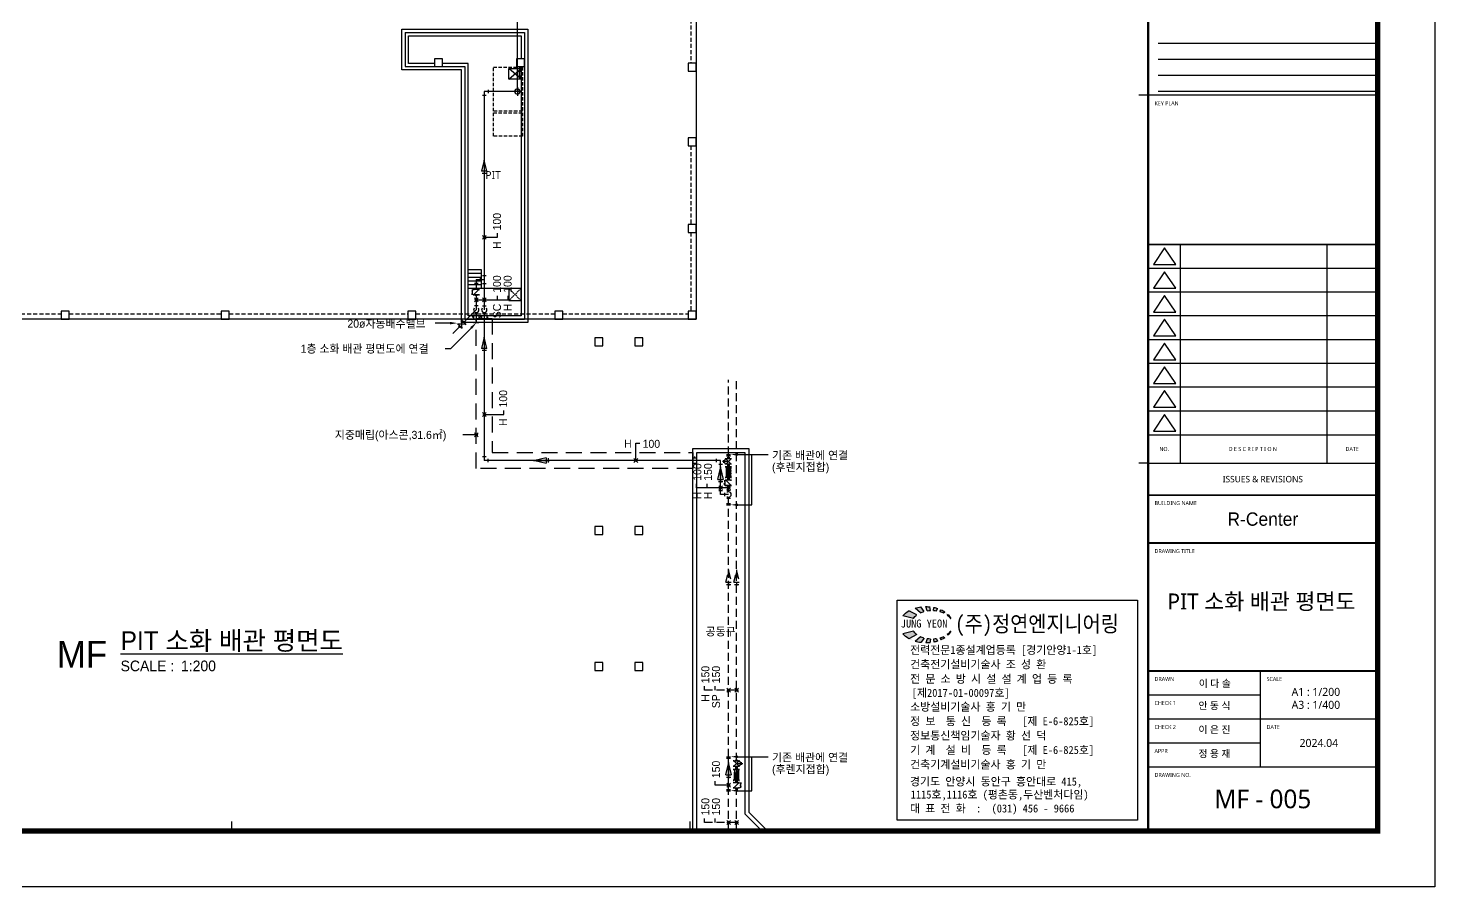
# Model space of a CAD drawing. Header units: millimetres. Extents: x 0 to 168200, y 0 to 118800.
# Drawn here: x 62718 to 168200, y 0 to 64443 of the extents above; entities that cross this region are included whole.
import ezdxf
from ezdxf.enums import TextEntityAlignment as Align
from ezdxf.lldxf.tags import DXFTag

# ---------------------------------------------------------------- set-up
doc = ezdxf.new("R2010")
doc.units = ezdxf.units.MM
doc.header["$LTSCALE"] = 200
for name, pattern in [('CENTER', [50.8, 31.75, -6.35, 6.35, -6.35]), ('CONTINOUS', [0]), ('DASHED', [0.75, 0.5, -0.25]), ('HID', [2.3, 1.5, -0.8]), ('hid-oc', [0.75, 0.5, -0.25]), ('HIDDEN', [0.375, 0.25, -0.125])]:
    doc.linetypes.add(name, pattern=pattern)
doc.layers.get('DEFPOINTS').update_dxf_attribs({"color": 137})
for name, color, linetype in [('A3', 3, 'Continuous'), ('AX', 2, 'Continuous'), ('BACK', 8, 'Continuous'), ('PIPE', 3, 'Continuous'), ('R', 1, 'Continuous'), ('sp', 11, 'Continuous'), ('SYM', 6, 'Continuous'), ('TEXT', 2, 'Continuous'), ('XR-SHEET$0$TITLE', 7, 'Continuous'), ('XR-SHEET$1$SHT', 5, 'Continuous'), ('XR-SHEET$1$TEXT', 3, 'Continuous'), ('XR-SHEET-SHT', 5, 'Continuous'), ('XR-SHEET-TEXT', 3, 'Continuous'), ('기존배관', 5, 'CONTINOUS')]:
    doc.layers.add(name, color=color, linetype=linetype)
doc.layers.add('XR-SHEET-TEMP', color=171, linetype='Continuous', plot=False)
doc.styles.add('ghs', font='')
doc.styles.add('XR-SHEET$0$굴림체(옥산)', font='')
doc.styles.add('돋움', font='')
doc.styles.add('돋움체', font='')
doc.styles.add('맑은고딕', font='')
doc.styles.add('맑은고딕1', font='')
doc.styles.add('맑은고딕B', font='')
doc.styles.add('스타일1', font='')
doc.styles.get('ghs').set_extended_font_data('Dotum')
doc.styles.get('XR-SHEET$0$굴림체(옥산)').set_extended_font_data('Malgun Gothic')
doc.styles.get('돋움').set_extended_font_data('Dotum')
doc.styles.get('돋움체').set_extended_font_data('DotumChe')
doc.styles.get('맑은고딕').set_extended_font_data('Malgun Gothic')
doc.styles.get('맑은고딕1').set_extended_font_data('Malgun Gothic')
doc.styles.get('맑은고딕B').set_extended_font_data('Malgun Gothic', bold=True)
doc.styles.get('스타일1').set_extended_font_data('Malgun Gothic')
tags = doc.linetypes.add('DH-HID2', pattern=[1.2, 0.8, -0.4]).pattern_tags.tags
tags[6:7] = [DXFTag(74, 4), DXFTag(75, 0), DXFTag(340, '0'), DXFTag(46, 1.0), DXFTag(50, 0.0), DXFTag(44, 0.0), DXFTag(45, 0.0)]
tags[4:5] = [DXFTag(74, 4), DXFTag(75, 0), DXFTag(340, '0'), DXFTag(46, 1.0), DXFTag(50, 0.0), DXFTag(44, 0.0), DXFTag(45, 0.0)]

# ---------------------------------------------------------------- blocks, each defined once
blk = doc.blocks.new('XR-SHEET$0$TITLE')
at = {"layer": 'XR-SHEET$0$TITLE', "style": 'XR-SHEET$0$굴림체(옥산)'}
for tag, height, p in [('동명칭', 6, (776.77, -457.26)), ('SCALE-A1', 3, (797.5, -522)), ('SCALE-A3', 3, (797.5, -527)), ('DATA', 3, (797.5, -540))]:
    blk.add_attdef(tag, text='', height=height, dxfattribs=at).set_placement(p, align=Align.MIDDLE)
for tag, height, p in [('TITLE1', 6, (776.5, -479.4)), ('TITLE4', 6, (776.5, -484.39)), ('TITLE2', 6, (776.5, -489)), ('TITLE5', 6, (776.5, -493.99)), ('TITLE3', 6, (776.5, -498.7)), ('NAME-1', 3, (760.16, -517.5)), ('NAME-2', 3, (760.16, -526.5)), ('A0.00', 7, (776.5, -561))]:
    blk.add_attdef(tag, text='', height=height, dxfattribs=at).set_placement(p, align=Align.MIDDLE_CENTER)
blk = doc.blocks.new('XR-SHEET$0$XREF-Form$0$xr-form$0$TITLE')
at = {"layer": 'XR-SHEET-TEXT', "color": 4, "style": '맑은고딕B'}
for tag, height, p in [('TITLE1', 6, (776, 116.69)), ('TITLE4', 6, (776, 111.7)), ('TITLE2', 6, (776, 107.09)), ('TITLE5', 6, (776, 102.09)), ('TITLE3', 6, (776, 97.38)), ('A0.00', 7, (775.56, 32.33))]:
    blk.add_attdef(tag, text='', height=height, dxfattribs=at).set_placement(p, align=Align.MIDDLE_CENTER)
at = {"layer": 'XR-SHEET-TEXT', "color": 3, "style": '맑은고딕1'}
for tag, p in [('NAME-1', (752.37, 76.33)), ('NAME-2', (752.37, 67.33)), ('NAME-3', (752.37, 58.33)), ('NAME-4', (752.37, 49.33))]:
    blk.add_attdef(tag, text='', height=2.7, dxfattribs=at).set_placement(p, align=Align.MIDDLE_LEFT)
for tag, p in [('SCALE-A1', (796.39, 73.17)), ('SCALE-A3', (796.39, 68.31)), ('DATE', (797.36, 53.01))]:
    blk.add_attdef(tag, text='', height=3, dxfattribs=at).set_placement(p, align=Align.MIDDLE)
blk = doc.blocks.new('XR-SHEET')
at = {"layer": 'DEFPOINTS', "linetype": 'Continuous', "ltscale": 2}
for points in [[(737.28, 316.56), (819.5, 316.56)], [(737.28, 316.56), (819.5, 316.56)], [(737.28, 310.56), (819.5, 310.56)], [(737.28, 310.56), (819.5, 310.56)], [(737.28, 304.56), (819.5, 304.56)], [(737.28, 304.56), (819.5, 304.56)], [(737.28, 298.56), (819.5, 298.56)], [(737.28, 298.56), (819.5, 298.56)]]:
    blk.add_lwpolyline(points, dxfattribs=at)
at = {"layer": 'XR-SHEET-SHT', "color": 5}
for p, q in [((819.5, 297), (733.5, 297)), ((819.5, 240.99), (733.5, 240.99)), ((745.5, 240.99), (745.5, 159)), ((800.5, 240.99), (800.5, 159)), ((819.5, 232.06), (733.5, 232.06)), ((819.5, 223.14), (733.5, 223.14)), ((819.5, 214.22), (733.5, 214.22)), ((819.5, 205.29), (733.5, 205.29)), ((819.5, 196.37), (733.5, 196.37)), ((819.5, 187.45), (733.5, 187.45)), ((819.5, 178.52), (733.5, 178.52)), ((733.5, 169.6), (819.5, 169.6)), ((733.5, 159), (819.5, 159)), ((733.5, 129), (819.5, 129)), ((775.5, 81), (775.5, 45)), ((733.5, 72), (775.5, 72)), ((733.5, 63), (819.5, 63)), ((733.5, 54), (775.5, 54)), ((733.5, 45), (819.5, 45))]:
    blk.add_line(p, q, dxfattribs=at)
blk.add_lwpolyline([(0, 594), (841, 594), (841, 0), (0, 0)], close=True, dxfattribs=at)
at = {"layer": 'XR-SHEET-SHT', "color": 5, "const_width": 2}
blk.add_lwpolyline([(46.5, 573), (819.5, 573), (819.5, 21), (46.5, 21)], close=True, dxfattribs=at)
at = {"layer": 'XR-SHEET-SHT', "color": 5}
for points, const_width in [([(733.5, 573), (733.5, 21)], 0.8), ([(733.5, 240.99), (819.5, 240.99)], 0.568), ([(733.5, 147), (819.5, 147)], 0.568), ([(733.5, 129), (819.5, 129)], 0.8), ([(733.5, 129), (819.5, 129)], 0.7), ([(733.5, 81), (819.5, 81)], 0.8)]:
    blk.add_lwpolyline(points, dxfattribs=dict(at, const_width=const_width))
at = {"layer": 'XR-SHEET-SHT', "color": 5, "flags": 128}
for points in [[(739.68, 239.75), (735.48, 233.5), (743.88, 233.5)], [(739.68, 230.82), (735.48, 224.58), (743.88, 224.58)], [(739.68, 221.9), (735.48, 215.65), (743.88, 215.65)], [(739.68, 212.98), (735.48, 206.73), (743.88, 206.73)], [(739.68, 204.05), (735.48, 197.81), (743.88, 197.81)], [(739.68, 195.13), (735.48, 188.88), (743.88, 188.88)], [(739.68, 186.21), (735.48, 179.96), (743.88, 179.96)], [(739.68, 177.28), (735.48, 171.04), (743.88, 171.04)]]:
    blk.add_lwpolyline(points, close=True, dxfattribs=at)
at = {"layer": 'XR-SHEET-TEMP'}
for p, q in [((733.5, 297), (730, 297)), ((733.5, 159), (730, 159)), ((390, 21), (390, 24.5)), ((561.75, 21), (561.75, 24.5))]:
    blk.add_line(p, q, dxfattribs=at)
at = {"layer": 'XR-SHEET-TEXT', "color": 3}
ref = blk.add_blockref('XR-SHEET$0$XREF-Form$0$xr-form$0$TITLE', (0, -1.49), dxfattribs=at)
ref.add_attrib('NAME-2', '안 동 식', dxfattribs={"color": 3, "height": 2.7, "style": '맑은고딕'}).set_placement((752.37, 65.85), align=Align.BOTTOM_LEFT)
ref.add_attrib('NAME-3', '이 은 진', dxfattribs={"color": 3, "height": 2.7, "style": '맑은고딕'}).set_placement((752.37, 56.85), align=Align.BOTTOM_LEFT)
ref.add_attrib('NAME-4', '정 용 재', dxfattribs={"color": 3, "height": 2.7, "style": '맑은고딕'}).set_placement((752.37, 47.85), align=Align.BOTTOM_LEFT)
ref.add_attrib('DATE', '2024.04', dxfattribs={"color": 3, "height": 3, "style": '맑은고딕'}).set_placement((797.5, 54), align=Align.MIDDLE)
at = {"layer": 'XR-SHEET-SHT', "color": 7, "style": '맑은고딕1'}
for s, p in [('KEY PLAN', (735.9, 294)), ('BUILDING NAME', (735.9, 144)), ('DRAWING TITLE', (735.9, 126)), ('DRAWN', (735.9, 78)), ('SCALE', (777.9, 78)), ('CHECK 1', (735.9, 69)), ('CHECK 2', (735.9, 60)), ('DATE', (777.9, 60)), ('APPR', (735.9, 51)), ('DRAWING NO.', (735.9, 42))]:
    blk.add_text(s, height=1.5, dxfattribs=at).set_placement(p, align=Align.MIDDLE_LEFT)
for s, height, p in [('NO.', 1.5, (739.5, 164.3)), ('D E S C R I P T I O N ', 1.5, (773, 164.3)), ('DATE', 1.5, (810, 164.3)), ('ISSUES & REVISIONS', 2.4, (776.5, 153))]:
    blk.add_text(s, height=height, dxfattribs=at).set_placement(p, align=Align.MIDDLE_CENTER)
blk = doc.blocks.new('f-004')
at = {"layer": 'PIPE', "color": 1, "linetype": 'CENTER'}
for p, q in [((-1.61, 0), (1.61, 0)), ((0, 1.61), (0, -1.61))]:
    blk.add_line(p, q, dxfattribs=at)
at = {"layer": 'PIPE', "color": 2}
blk.add_circle((0, 0), 1, dxfattribs=at)
blk = doc.blocks.new('a-003')
at = {"layer": 'AX', "color": 1}
for p, q in [((-1.3, -0.5), (-1.3, 0.5)), ((-1, 1.39), (-0.23, 1.71)), ((1, 1.39), (-1, 1.39)), ((-0.23, 1.71), (-0.23, 1.25)), ((0.49, 1.73), (0.49, 1.25)), ((1, 1.6), (0.49, 1.6)), ((1.3, -0.5), (1.3, 0.5))]:
    blk.add_line(p, q, dxfattribs=at)
at = {"layer": 'AX'}
for p, q in [((-1.24, 1), (-0.76, 1)), ((-1, -1), (-1, 1)), ((1, 1), (-1, -1)), ((0.76, 1), (1.24, 1)), ((1, -1), (1, 1)), ((-1.24, -1), (-0.76, -1)), ((0.76, -1), (1.24, -1))]:
    blk.add_line(p, q, dxfattribs=at)
blk = doc.blocks.new('e-008')
at = {"layer": 'AX', "color": 1}
for p, q in [((-1.3, -0.5), (-1.3, 0.5)), ((-1, 1), (0, 1.8)), ((-0.5, 1.8), (0.5, 1.8)), ((0, 0), (0, 2.3)), ((0, 1.8), (1, 1)), ((1.3, -0.5), (1.3, 0.5))]:
    blk.add_line(p, q, dxfattribs=at)
at = {"layer": 'AX'}
for p, q in [((-1.24, 1), (-0.76, 1)), ((-1, -1), (-1, 1)), ((-1, 1), (1, -1)), ((1, 1), (-1, -1)), ((0.76, 1), (1.24, 1)), ((1, -1), (1, 1)), ((-1.24, -1), (-0.76, -1)), ((0.76, -1), (1.24, -1))]:
    blk.add_line(p, q, dxfattribs=at)
blk = doc.blocks.new('a-010')
at = {"layer": 'AX'}
h = blk.add_hatch(dxfattribs=at)
h.set_pattern_fill('ANSI37', color=1, scale=2, style=0)
h.set_pattern_definition([(45, (-395.13214, -480.33972), (-0.1767767, 0.1767767), []), (135, (-395.13214, -480.33972), (-0.1767767, -0.1767767), [])])
h.paths.add_polyline_path([(-1.8, 0), (-1.8, 0.75), (-5.8, 0.75), (-5.8, 0)])
h.paths.add_polyline_path([(-5.8, 0), (-5.8, -0.75), (-1.8, -0.75), (-1.8, 0)])
at = {"layer": 'AX', "color": 1}
for p, q in [((-6.1, -0.5), (-6.1, 0.5)), ((-1.5, -0.5), (-1.5, 0.5)), ((-5.8, -0.75), (-1.8, -0.75))]:
    blk.add_line(p, q, dxfattribs=at)
at = {"layer": 'AX'}
for p, q in [((-6.04, 1), (-5.56, 1)), ((-5.8, -1), (-5.8, 1)), ((-5.8, 0.75), (-1.8, 0.75)), ((-2.04, 1), (-1.56, 1)), ((-1.8, -1), (-1.8, 1)), ((-6.04, -1), (-5.56, -1)), ((-5.8, -0.75), (-1.8, -0.75)), ((-2.04, -1), (-1.56, -1))]:
    blk.add_line(p, q, dxfattribs=at)
at = {"layer": 'AX', "color": 1, "linetype": 'CENTER'}
blk.add_line((-6.1, 0), (-1.5, 0), dxfattribs=at)
at = {"layer": 'AX', "color": 1}
for points in [[(-1.8, 0.75, 0.112776), (-2.8, 0.75, 0.112776), (-3.8, 0.75, 0.112776), (-4.8, 0.75, 0.112776), (-5.8, 0.75)], [(-1.8, -0.75, -0.112776), (-2.8, -0.75, -0.112776), (-3.8, -0.75, -0.112776), (-4.8, -0.75, -0.112776), (-5.8, -0.75)]]:
    blk.add_lwpolyline(points, format="xyb", dxfattribs=at)
blk = doc.blocks.new('a-018')
at = {"layer": 'AX'}
for p, q in [((-1.5, -0.63), (-1.5, 0.63)), ((0.63, 1.5), (-0.63, 1.5)), ((1.5, -0.63), (1.5, 0.63))]:
    blk.add_line(p, q, dxfattribs=at)
blk.add_arc((0, 0), 1, 140.9499, 39.0501, dxfattribs=at)
blk = doc.blocks.new('a-019')
at = {"layer": 'TEXT'}
h = blk.add_hatch(color=1, dxfattribs=at)
edge = h.paths.add_edge_path()
edge.add_arc((0, 0), 0.4, 0, 360)
at = {"layer": 'TEXT', "color": 1}
for p, q in [((-0.74, 0.74), (0.74, -0.74)), ((0.74, 0.74), (-0.74, -0.74))]:
    blk.add_line(p, q, dxfattribs=at)
blk.add_circle((0, 0), 0.4, dxfattribs=at)
blk = doc.blocks.new('c-011')
at = {"layer": 'AX'}
for p, q in [((0, -0.5), (0, 5.5)), ((0, 0), (-1, 4.2)), ((1, 4.2), (-1, 4.2)), ((0.8, 5), (-0.8, 5)), ((1, 4.2), (0, 0))]:
    blk.add_line(p, q, dxfattribs=at)
blk = doc.blocks.new('210927명판')
h = blk.add_hatch(color=1)
edge = h.paths.add_edge_path()
edge.add_ellipse((541, 3695), major_axis=(-483, 0), ratio=0.635911, start_angle=-47.981, end_angle=-25.9702, ccw=False)
edge.add_line((217, 3923), (366, 3846))
edge.add_ellipse((652, 3695), major_axis=(-372, 0), ratio=0.635911, start_angle=-39.5341, end_angle=-21.1862)
edge.add_line((306, 3780), (106, 3830))
edge = h.paths.add_edge_path()
edge.add_ellipse((541, 3695), major_axis=(-483, 0), ratio=0.635911, start_angle=-78.5006, end_angle=-65.1347, ccw=False)
edge.add_line((444, 3996), (503, 3912))
edge.add_ellipse((652, 3695), major_axis=(-372, 0), ratio=0.635911, start_angle=-66.3015, end_angle=-54.3294)
edge.add_line((435, 3887), (337, 3974))
edge = h.paths.add_edge_path()
edge.add_ellipse((652, 3695), major_axis=(-372, 0), ratio=0.635911, start_angle=-85.5847, end_angle=-76.4409, ccw=False)
edge.add_line((624, 3931), (615, 3999))
edge.add_ellipse((541, 3695), major_axis=(-483, 0), ratio=0.635911, start_angle=-98.8868, end_angle=-89.4048)
edge.add_line((536, 4002), (565, 3925))
edge = h.paths.add_edge_path()
edge.add_ellipse((541, 3695), major_axis=(-483, 0), ratio=0.635911, start_angle=-116.523, end_angle=-107.7173, ccw=False)
edge.add_line((757, 3970), (739, 3925))
edge.add_ellipse((652, 3695), major_axis=(-372, 0), ratio=0.635911, start_angle=-103.5591, end_angle=-94.4153)
edge.add_line((681, 3931), (688, 3988))
edge = h.paths.add_edge_path()
edge.add_ellipse((541, 3695), major_axis=(-483, 0), ratio=0.635911, start_angle=-136.476, end_angle=-125.8976, ccw=False)
edge.add_line((891, 3907), (869, 3887))
edge.add_ellipse((652, 3695), major_axis=(-372, 0), ratio=0.635911, start_angle=-125.6706, end_angle=-113.6985)
edge.add_line((802, 3912), (824, 3944))
edge = h.paths.add_edge_path()
edge.add_ellipse((541, 3695), major_axis=(-483, 0), ratio=0.635911, start_angle=-163.5978, end_angle=-148.9128, ccw=False)
edge.add_line((1004, 3782), (999, 3780))
edge.add_ellipse((652, 3695), major_axis=(-372, 0), ratio=0.635911, start_angle=-158.8138, end_angle=-140.4659)
edge.add_line((939, 3846), (955, 3854))
h = blk.add_hatch(color=1)
edge = h.paths.add_edge_path()
edge.add_ellipse((652, 3630), major_axis=(-372, 0), ratio=0.635911, start_angle=113.6985, end_angle=125.6706, ccw=False)
edge.add_line((802, 3413), (824, 3381))
edge.add_ellipse((541, 3630), major_axis=(483, 0), ratio=0.635911, start_angle=305.8976, end_angle=316.476)
edge.add_line((891, 3418), (869, 3438))
edge = h.paths.add_edge_path()
edge.add_ellipse((652, 3630), major_axis=(372, 0), ratio=0.635911, start_angle=274.4153, end_angle=283.5591, ccw=False)
edge.add_line((681, 3394), (688, 3337))
edge.add_ellipse((541, 3630), major_axis=(483, 0), ratio=0.635911, start_angle=287.7173, end_angle=296.523)
edge.add_line((757, 3355), (739, 3400))
edge = h.paths.add_edge_path()
edge.add_ellipse((652, 3630), major_axis=(372, 0), ratio=0.635911, start_angle=256.4409, end_angle=265.5847, ccw=False)
edge.add_line((565, 3400), (536, 3322))
edge.add_ellipse((541, 3630), major_axis=(483, 0), ratio=0.635911, start_angle=269.4048, end_angle=278.8868)
edge.add_line((615, 3326), (624, 3394))
edge = h.paths.add_edge_path()
edge.add_ellipse((541, 3630), major_axis=(483, 0), ratio=0.635911, start_angle=245.1347, end_angle=258.5006, ccw=False)
edge.add_line((337, 3351), (435, 3438))
edge.add_ellipse((652, 3630), major_axis=(-372, 0), ratio=0.635911, start_angle=414.3294, end_angle=426.3015)
edge.add_line((503, 3413), (444, 3329))
edge = h.paths.add_edge_path()
edge.add_ellipse((541, 3630), major_axis=(-483, 0), ratio=0.635911, start_angle=385.9702, end_angle=407.981, ccw=False)
edge.add_line((106, 3495), (306, 3544))
edge.add_ellipse((652, 3630), major_axis=(-372, 0), ratio=0.635911, start_angle=381.1862, end_angle=399.5341)
edge.add_line((366, 3479), (217, 3401))
edge = h.paths.add_edge_path()
edge.add_line((939, 3479), (955, 3471))
edge.add_ellipse((541, 3630), major_axis=(-483, 0), ratio=0.635911, start_angle=148.9128, end_angle=163.5978)
edge.add_line((1004, 3543), (999, 3544))
edge.add_ellipse((652, 3630), major_axis=(372, 0), ratio=0.635911, start_angle=320.4659, end_angle=338.8138, ccw=False)
at = {"color": 1}
for p, q in [((435, 3887), (337, 3974)), ((503, 3912), (444, 3996)), ((565, 3925), (536, 4002)), ((624, 3931), (615, 3999)), ((681, 3931), (688, 3988)), ((739, 3925), (757, 3970)), ((306, 3780), (106, 3830)), ((366, 3846), (217, 3923)), ((802, 3912), (824, 3944)), ((869, 3887), (891, 3907)), ((939, 3846), (955, 3854)), ((999, 3780), (1004, 3782)), ((306, 3544), (106, 3495)), ((366, 3479), (217, 3401)), ((435, 3438), (337, 3351)), ((869, 3438), (891, 3418)), ((939, 3479), (955, 3471)), ((999, 3544), (1004, 3543)), ((503, 3413), (444, 3329)), ((565, 3400), (536, 3322)), ((624, 3394), (615, 3326)), ((681, 3394), (688, 3337)), ((739, 3400), (757, 3355)), ((802, 3413), (824, 3381))]:
    blk.add_line(p, q, dxfattribs=at)
at = {"color": 1, "ltscale": 2}
blk.add_lwpolyline([(0, 4124), (4500, 4124), (4500, 0), (0, 0)], close=True, dxfattribs=at)
at = {"color": 1, "extrusion": (0, 0, -1)}
for centre, major_axis, start_param, end_param in [((541, 3695), (483, 0), 4.278408, 4.511686), ((541, 3695), (483, 0), 4.702002, 4.867493), ((541, 3695), (-483, 0), 1.880021, 2.03371), ((541, 3695), (483, 0), 3.594859, 3.979019), ((652, 3695), (372, 0), 3.511362, 3.831592), ((652, 3695), (372, 0), 4.089819, 4.298772), ((652, 3695), (-372, 0), 1.334146, 1.493736), ((652, 3695), (-372, 0), 1.647857, 1.807447), ((652, 3695), (372, 0), -1.15718, -0.948227), ((541, 3695), (-483, 0), 2.197327, 2.381955), ((652, 3695), (-372, 0), 2.451593, 2.771823), ((541, 3695), (483, 0), -0.542573, -0.286272), ((541, 3630), (-483, 0), -0.837426, -0.453266), ((652, 3630), (-372, 0), -0.69, -0.369769), ((652, 3630), (-372, 0), -1.15718, -0.948227), ((652, 3630), (-372, 0), 4.089819, 4.298772), ((652, 3630), (372, 0), 0.369769, 0.69), ((541, 3630), (-483, 0), 3.427865, 3.684166), ((541, 3630), (483, 0), 1.771499, 2.004777), ((541, 3630), (483, 0), 1.415693, 1.581184), ((652, 3630), (372, 0), 1.647857, 1.807447), ((652, 3630), (372, 0), 1.334146, 1.493736), ((541, 3630), (483, 0), 1.107883, 1.261571), ((541, 3630), (483, 0), 0.759638, 0.944265)]:
    blk.add_ellipse(centre, major_axis=major_axis, ratio=0.635911, start_param=start_param, end_param=end_param, dxfattribs=at)
at = {"color": 2, "style": '돋움체'}
blk.add_text('JUNG YEON', height=150, dxfattribs=at).set_placement((68, 3611))
at = {"color": 6, "style": '돋움체', "width": 0.9}
blk.add_text('(주)정연엔지니어링', height=300, dxfattribs=at).set_placement((1090, 3530))
at = {"color": 3, "style": '돋움체'}
for s, p in [('전력전문1종설계업등록 [경기안양1-1호]', (243, 3115)), ('건축전기설비기술사 조 성 환', (243, 2845)), ('전 문 소 방 시 설 설 계 업 등 록 ', (243, 2574)), (' [제2017-01-00097호]', (178, 2312)), ('소방설비기술사 홍 기 만', (243, 2051)), ('정 보  통 신  등 록   [제 E-6-825호]', (243, 1781)), ('정보통신책임기술자 황 선 덕', (243, 1511)), ('기 계  설 비  등 록   [제 E-6-825호]', (243, 1241)), ('건축기계설비기술사 홍 기 만', (243, 970)), ('경기도 안양시 동안구 흥안대로 415,', (240, 650)), ('1115호,1116호 (평촌동,두산벤처다임)', (255, 406)), ('대 표 전 화  :  (031) 456 - 9666', (240, 146))]:
    blk.add_text(s, height=150, dxfattribs=at).set_placement(p)
blk = doc.blocks.new('회사명판-240103')
at = {"color": 1, "ltscale": 2}
blk.add_blockref('210927명판', (1975, 1238), dxfattribs=at)
blk = doc.blocks.new('A-001')
at = {"layer": 'AX', "color": 1}
for p, q in [((-1.3, -0.5), (-1.3, 0.5)), ((1.3, -0.5), (1.3, 0.5))]:
    blk.add_line(p, q, dxfattribs=at)
at = {"layer": 'AX'}
for p, q in [((-1.24, 1), (-0.76, 1)), ((-1, -1), (-1, 1)), ((-1, 1), (1, -1)), ((1, 1), (-1, -1)), ((0.76, 1), (1.24, 1)), ((1, -1), (1, 1)), ((-1.24, -1), (-0.76, -1)), ((0.76, -1), (1.24, -1))]:
    blk.add_line(p, q, dxfattribs=at)
blk = doc.blocks.new('f-013')
at = {"layer": 'AX'}
blk.add_line((-1, 0), (1, 0), dxfattribs=at)
at = {"layer": 'AX', "color": 1}
blk.add_line((-1, -0.14), (1, -0.14), dxfattribs=at)
at = {"layer": 'AX', "const_width": 0.078}
for points in [[(-1.37, 0, 1), (-1.3, 0, 1)], [(1.37, 0, -1), (1.3, 0, -1)]]:
    blk.add_lwpolyline(points, format="xyb", close=True, dxfattribs=at)

msp = doc.modelspace()

# ---------------------------------------------------------------- hatches: boundary and pattern name
at = {"layer": '기존배관', "linetype": 'DASHED', "ltscale": 6}
h = msp.add_hatch(color=256, dxfattribs=at)
edge = h.paths.add_edge_path()
edge.add_arc((115246.2, 14756.4), 80, 0, 360)
h = msp.add_hatch(color=256, dxfattribs=at)
edge = h.paths.add_edge_path()
edge.add_arc((115846.2, 14756.4), 80, 0, 360)
h = msp.add_hatch(dxfattribs=at)
h.set_pattern_fill('ANSI37', color=256, scale=10, angle=90, style=0)
edge = h.paths.add_edge_path()
edge.add_line((115846.2, 8876.3), (115846.2, 7956.3))
edge.add_line((115996.2, 8816.3), (115996.2, 8016.3))
edge.add_line((115646.2, 8816.3), (116046.2, 8816.3))
edge.add_line((115696.2, 8816.3), (115696.2, 8016.3))
edge.add_line((115646.2, 8016.3), (116046.2, 8016.3))
h = msp.add_hatch(color=256, dxfattribs=at)
edge = h.paths.add_edge_path()
edge.add_arc((115246.2, 4840.5), 80, 0, 360)
h = msp.add_hatch(color=256, dxfattribs=at)
edge = h.paths.add_edge_path()
edge.add_arc((115846.2, 4840.5), 80, 0, 360)

# ---------------------------------------------------------------- linework, layer by layer
at = {"layer": 'AX'}
for p, q in [((97051, 59387.2), (96799, 59387.2)), ((97225, 59813.2), (97225, 59561.2)), ((96925, 48743.5), (97925, 48743.5)), ((97925, 48743.5), (97925, 49043.5)), ((96625, 45699.3), (96625, 45447.3)), ((96799, 45873.3), (97051, 45873.3)), ((96451, 45273.3), (96199, 45273.3)), ((96799, 45273.3), (97051, 45273.3)), ((97925, 44061.7), (97925, 44361.7)), ((98725, 44061.7), (98725, 44361.7)), ((96451, 43600.4), (96199, 43600.4)), ((96325, 44061.7), (98725, 44061.7)), ((96799, 43600.4), (97051, 43600.4)), ((96199, 43000.4), (96451, 43000.4)), ((97051, 43000.4), (96799, 43000.4)), ((96925, 35452.6), (98389.8, 35452.6)), ((98389.8, 35452.6), (98389.8, 35752.6)), ((96325, 33923), (95325, 33923)), ((108275.4, 32000), (108275.4, 33300)), ((108275.4, 33300), (108575.4, 33300)), ((96799, 32300), (97051, 32300)), ((97225, 31874), (97225, 32126)), ((114346.2, 31874), (114346.2, 32126)), ((114772.2, 31700), (114520.2, 31700)), ((112846.2, 29956.4), (112846.2, 30256.4)), ((115246.2, 29956.4), (112846.2, 29956.4)), ((113646.2, 29956.4), (113646.2, 30256.4)), ((114520.2, 29747.3), (114772.2, 29747.3)), ((114946.2, 29573.3), (114946.2, 29321.3)), ((114246.2, 7637.3), (114246.2, 7937.3)), ((115246.2, 7637.3), (114246.2, 7637.3))]:
    msp.add_line(p, q, dxfattribs=at)
at = {"layer": 'AX', "linetype": 'HID', "ltscale": 4}
msp.add_lwpolyline([(97525, 32600), (112550, 32600), (112550, 31400), (96325, 31400), (96325, 42650), (97525, 42650), (97525, 32600)], dxfattribs=at)
at = {"layer": 'AX'}
for centre in [(96325, 43300.4), (96925, 43300.4)]:
    msp.add_arc(centre, 200, 140.949877, 39.050123, dxfattribs=at)
at = {"layer": 'BACK', "linetype": 'HID'}
for p, q in [((112400, 66940), (112400, 61802.4)), ((112400, 55600), (112400, 49700)), ((112400, 49100), (112400, 43200)), ((58500, 43000), (65200, 43000)), ((65800, 43000), (77200, 43000)), ((77800, 43000), (91200, 43000)), ((91800, 43000), (102200, 43000)), ((102800, 43000), (112200, 43000))]:
    msp.add_line(p, q, dxfattribs=at)
at = {"layer": 'BACK', "linetype": 'DH-HID2', "ltscale": 2.5}
for p, q in [((90750, 64375), (100175, 64375)), ((90750, 61300), (90750, 64375)), ((100175, 64375), (100175, 42350)), ((95225, 61300), (90750, 61300)), ((95225, 42350), (95225, 61300)), ((100175, 42350), (95225, 42350))]:
    msp.add_line(p, q, dxfattribs=at)
at = {"layer": 'BACK'}
for p, q in [((91000, 64125), (99925, 64125)), ((99925, 64125), (99925, 42600)), ((95725, 42850), (95725, 61800)), ((99675, 60600), (98775, 61400)), ((98775, 60600), (99675, 61400)), ((99675, 61225), (99574.5, 61225)), ((99675, 61550), (99675, 42850)), ((99564.5, 60822.9), (99564.5, 61177.1)), ((99675, 61175), (99574.5, 61175)), ((99675, 60825), (99574.5, 60825)), ((99675, 60775), (99574.5, 60775)), ((99584.5, 60825), (99584.5, 61175)), ((96725, 46300), (95725, 46300)), ((96725, 46020), (95725, 46020)), ((96725, 45740), (95725, 45740)), ((96725, 45460), (95725, 45460)), ((96725, 44900), (96725, 46300)), ((96725, 45180), (95725, 45180)), ((96725, 45180), (95725, 45180)), ((99675, 44900), (95725, 44900)), ((95475, 42600), (99925, 42600)), ((99675, 42850), (95725, 42850))]:
    msp.add_line(p, q, dxfattribs=at)
at = {"layer": 'BACK', "linetype": 'hid-oc'}
for p, q in [((99675, 44000), (98775, 44900)), ((99675, 44900), (98775, 44000))]:
    msp.add_line(p, q, dxfattribs=at)
at = {"layer": 'BACK', "ltscale": 5}
for p, q in [((112550, 4200), (112550, 32900)), ((112550, 32900), (116750, 32900)), ((116750, 32900), (116750, 5600)), ((112850, 4200), (112850, 32600)), ((112850, 32600), (116450, 32600)), ((116450, 32600), (116450, 5475.7)), ((116450, 5475.7), (117725.7, 4200)), ((116750, 5600), (118150, 4200))]:
    msp.add_line(p, q, dxfattribs=at)
at = {"layer": 'BACK'}
for points in [[(41200, 42600), (41200, 86200), (112800, 86200), (112800, 42600)], [(98775, 61400), (99675, 61400), (99675, 60600), (98775, 60600)], [(98775, 44000), (99675, 44000), (99675, 44900), (98775, 44900)]]:
    msp.add_lwpolyline(points, close=True, dxfattribs=at)
for points in [[(91000, 64125), (91000, 61550), (95475, 61550), (95475, 42600)], [(93200, 61800), (91250, 61800), (91250, 63875), (99675, 63875), (99675, 62150)], [(95725, 61800), (93800, 61800)]]:
    msp.add_lwpolyline(points, dxfattribs=at)
at = {"layer": 'BACK', "ltscale": 3}
for points in [[(93200, 61550), (93800, 61550), (93800, 62150), (93200, 62150)], [(99325, 61550), (99925, 61550), (99925, 62150), (99325, 62150)], [(112200, 61202.4), (112800, 61202.4), (112800, 61802.4), (112200, 61802.4)], [(112200, 55600), (112800, 55600), (112800, 56200), (112200, 56200)], [(112200, 49100), (112800, 49100), (112800, 49700), (112200, 49700)], [(65200, 42600), (65800, 42600), (65800, 43200), (65200, 43200)], [(77200, 42600), (77800, 42600), (77800, 43200), (77200, 43200)], [(91200, 42600), (91800, 42600), (91800, 43200), (91200, 43200)], [(102200, 42600), (102800, 42600), (102800, 43200), (102200, 43200)], [(112200, 42600), (112800, 42600), (112800, 43200), (112200, 43200)], [(105200, 40600), (105800, 40600), (105800, 41200), (105200, 41200)], [(108200, 40600), (108800, 40600), (108800, 41200), (108200, 41200)], [(105200, 26450), (105800, 26450), (105800, 27050), (105200, 27050)], [(108200, 26450), (108800, 26450), (108800, 27050), (108200, 27050)], [(105200, 16250), (105800, 16250), (105800, 16850), (105200, 16850)], [(108200, 16250), (108800, 16250), (108800, 16850), (108200, 16850)]]:
    msp.add_lwpolyline(points, close=True, dxfattribs=at)
at = {"layer": 'BACK', "linetype": 'HIDDEN', "ltscale": 5}
for points in [[(97625, 61500), (99775, 61500), (99775, 58200), (97625, 58200)], [(97625, 58075), (99775, 58075), (99775, 56325), (97625, 56325)]]:
    msp.add_lwpolyline(points, close=True, dxfattribs=at)
at = {"layer": 'BACK'}
for centre in [(99574.5, 61200), (99574.5, 60800)]:
    msp.add_arc(centre, 25, 90, 270, dxfattribs=at)
at = {"layer": 'PIPE'}
for p, q in [((99402.9, 59687.2), (96925, 59687.2)), ((96925, 59687.2), (96925, 43300.4)), ((96325, 45573.3), (96325, 44836.6)), ((96325, 45573.3), (96925, 45573.3)), ((96325, 44436.6), (96325, 43300.4)), ((95389.1, 42364.5), (95675.7, 42651.1)), ((96125, 42749.9), (96025, 42749.9)), ((96125, 42899.9), (96125, 42599.9)), ((96325, 43100.4), (96325, 42328.4)), ((96525, 42899.9), (96525, 42599.9)), ((96525, 42749.9), (96625, 42749.9)), ((96725, 42750), (96625, 42750)), ((96725, 42900), (96725, 42600)), ((96925, 43100.4), (96925, 32000)), ((97125, 42900), (97125, 42600)), ((97125, 42750), (97225, 42750)), ((95106.2, 42081.7), (94560.6, 41536)), ((114646.2, 32000), (96925, 32000)), ((112550, 32200), (112850, 32200)), ((112550, 31800), (112850, 31800)), ((112700, 32200), (112700, 32300)), ((112700, 31800), (112700, 31700)), ((114646.2, 29447.3), (114646.2, 32000)), ((115096.2, 32441.9), (115396.2, 32441.9)), ((115096.2, 32341.9), (115396.2, 32341.9)), ((115246.2, 32132.8), (115246.2, 32341.9)), ((115246.2, 31527.9), (115246.2, 31732.8)), ((115246.2, 30523.1), (115246.2, 30727.9)), ((115246.2, 29647.3), (115246.2, 30123.1)), ((115246.2, 29447.3), (114646.2, 29447.3)), ((115096.2, 28771.5), (115396.2, 28771.5)), ((115096.2, 28671.5), (115396.2, 28671.5)), ((115246.2, 28771.5), (115246.2, 29247.3)), ((115096.2, 9768.6), (115396.2, 9768.6)), ((115096.2, 9668.6), (115396.2, 9668.6)), ((115246.2, 7319.2), (115246.2, 9668.6)), ((115096.2, 7319.2), (115396.2, 7319.2)), ((115096.2, 7219.2), (115396.2, 7219.2))]:
    msp.add_line(p, q, dxfattribs=at)
at = {"layer": 'R'}
for p, q in [((99402.9, 59687.2), (99402.9, 94282.7)), ((95675.7, 42651.1), (96325, 43300.4))]:
    msp.add_line(p, q, dxfattribs=at)
at = {"layer": 'TEXT'}
for p, q in [((94381.9, 42304.9), (93247.3, 42304.9)), ((95933, 41936.4), (94409.8, 40413.2)), ((93990.5, 40413.2), (94409.8, 40413.2)), ((115950.6, 32441.9), (118206.1, 32441.9)), ((116974.2, 28671.5), (116974.2, 32441.9)), ((115950.6, 28671.5), (116974.2, 28671.5)), ((115950.6, 9768.6), (118206.1, 9768.6)), ((116974.2, 7219.2), (116974.2, 9768.6)), ((115950.6, 7219.2), (116974.2, 7219.2))]:
    msp.add_line(p, q, dxfattribs=at)
for points in [[(94358, 42397.3), (94358, 42212.5), (94912.4, 42304.9)], [(95998.3, 41871), (95867.6, 42001.7), (96325, 42328.4)], [(115950.6, 32349.5), (115950.6, 32534.3), (115396.2, 32441.9)], [(115950.6, 28579.1), (115950.6, 28763.9), (115396.2, 28671.5)], [(115950.6, 9676.2), (115950.6, 9861), (115396.2, 9768.6)], [(115950.6, 7126.8), (115950.6, 7311.6), (115396.2, 7219.2)]]:
    msp.add_solid(points, dxfattribs=at)
at = {"layer": '기존배관', "linetype": 'DASHED', "ltscale": 6}
for p, q in [((115246.2, 32441.9), (115246.2, 38039.8)), ((115846.2, 9457), (115846.2, 38039.8)), ((115246.2, 9768.6), (115246.2, 28671.5)), ((115046.2, 22859.9), (115246.2, 23699.6)), ((115246.2, 23799.6), (115246.2, 22599.6)), ((115246.2, 23699.6), (115446.2, 22859.9)), ((115646.2, 22859.9), (115846.2, 23699.6)), ((115846.2, 23799.6), (115846.2, 22599.6)), ((115846.2, 23699.6), (116046.2, 22859.9)), ((115046.2, 22859.9), (115446.2, 22859.9)), ((115086.2, 22699.6), (115406.2, 22699.6)), ((115646.2, 22859.9), (116046.2, 22859.9)), ((115686.2, 22699.6), (116006.2, 22699.6)), ((113446.2, 14756.4), (113446.2, 15056.4)), ((114246.2, 14756.4), (114246.2, 15056.4)), ((115097.7, 14904.9), (115394.7, 14607.9)), ((115394.7, 14904.9), (115097.7, 14607.9)), ((115697.7, 14904.9), (115994.7, 14607.9)), ((115994.7, 14904.9), (115697.7, 14607.9)), ((115846.2, 14756.4), (113446.2, 14756.4)), ((115646.2, 9408.7), (115646.2, 9505.3)), ((115746.2, 9517), (115946.2, 9517)), ((116046.2, 9408.7), (116046.2, 9505.3)), ((115646.2, 9457), (116046.2, 9457)), ((116046.2, 9057), (115646.2, 9457)), ((116046.2, 9457), (115646.2, 9057)), ((115646.2, 9008.7), (115646.2, 9105.3)), ((115646.2, 9057), (116046.2, 9057)), ((115646.2, 8768), (115646.2, 8864.6)), ((116046.2, 8816.3), (115646.2, 8816.3)), ((115696.2, 8016.3), (115696.2, 8816.3)), ((115746.2, 8997), (115946.2, 8997)), ((115946.2, 8876.3), (115746.2, 8876.3)), ((115846.2, 9257), (116306.2, 9257)), ((115846.2, 7824.7), (115846.2, 9057)), ((115846.2, 7956.3), (115846.2, 8876.3)), ((115996.2, 8016.3), (115996.2, 8816.3)), ((115996.2, 8016.3), (115996.2, 8816.3)), ((116206.2, 9257), (116046.2, 9457)), ((116046.2, 9057), (116206.2, 9257)), ((116046.2, 9008.7), (116046.2, 9105.3)), ((116046.2, 8768), (116046.2, 8864.6)), ((116206.2, 9157), (116206.2, 9357)), ((115646.2, 7968), (115646.2, 8064.6)), ((116046.2, 8016.3), (115646.2, 8016.3)), ((115646.2, 7776.4), (115646.2, 7872.9)), ((115646.2, 7824.7), (116046.2, 7824.7)), ((116046.2, 7824.7), (115646.2, 7424.7)), ((115646.2, 7376.4), (115646.2, 7472.9)), ((115646.2, 7424.7), (116046.2, 7424.7)), ((115946.2, 7956.3), (115746.2, 7956.3)), ((115746.2, 7884.7), (115946.2, 7884.7)), ((115846.2, 4200), (115846.2, 7424.7)), ((116046.2, 7968), (116046.2, 8064.6)), ((116046.2, 7776.4), (116046.2, 7872.9)), ((116046.2, 7376.4), (116046.2, 7472.9)), ((116191.7, 7723.6), (116095.5, 7723.6)), ((116188.2, 7577.7), (116095.5, 7577.7)), ((116123.7, 7824.7), (116123.7, 7424.7)), ((116123.7, 7424.7), (116188.2, 7577.7)), ((116166.8, 7824.7), (116166.8, 7723.6)), ((115246.2, 4200), (115246.2, 7219.2)), ((115746.2, 7364.7), (115946.2, 7364.7)), ((113446.2, 4840.5), (113446.2, 5140.5)), ((115846.2, 4840.5), (113446.2, 4840.5)), ((114246.2, 4840.5), (114246.2, 5140.5)), ((115097.7, 4989), (115394.7, 4692)), ((115394.7, 4989), (115097.7, 4692)), ((115697.7, 4989), (115994.7, 4692)), ((115994.7, 4989), (115697.7, 4692))]:
    msp.add_line(p, q, dxfattribs=at)
for points in [[(115696.2, 8816.3, 0.11277591), (115696.2, 8616.3, 0.11277591), (115696.2, 8416.3, 0.11277591), (115696.2, 8216.3, 0.11277591), (115696.2, 8016.3)], [(115996.2, 8816.3, -0.11277591), (115996.2, 8616.3, -0.11277591), (115996.2, 8416.3, -0.11277591), (115996.2, 8216.3, -0.11277591), (115996.2, 8016.3)]]:
    msp.add_lwpolyline(points, format="xyb", dxfattribs=at)
for centre in [(115246.2, 14756.4), (115846.2, 14756.4), (115246.2, 4840.5), (115846.2, 4840.5)]:
    msp.add_circle(centre, 80, dxfattribs=at)

# ---------------------------------------------------------------- block references
at = {"xscale": 200, "yscale": 200, "zscale": 200}
msp.add_blockref('XR-SHEET', (0, 0), dxfattribs=at)
at = {"layer": 'A3', "xscale": 4.004761904761892, "yscale": 4.004761904761892, "zscale": 4.004761904761892}
msp.add_blockref('회사명판-240103', (119970, 43.8), dxfattribs=at)
at = {"layer": 'AX', "yscale": 200, "zscale": 200}
for name, p, xscale, rotation in [('a-003', (96325, 44636.6), -200, 89.99999999999997), ('f-013', (96325, 42328.4), 200, 180), ('a-003', (115246.2, 30323.1), 200, 90), ('a-018', (115246.2, 29447.3), 200, 90)]:
    msp.add_blockref(name, p, dxfattribs=dict(at, xscale=xscale, rotation=rotation))
at = {"layer": 'PIPE', "xscale": -200, "yscale": 200, "zscale": 200}
msp.add_blockref('f-004', (99402.9, 59687.2), dxfattribs=at)
at = {"layer": 'PIPE', "yscale": 200, "zscale": 200}
for name, p, xscale, rotation in [('c-011', (96925, 54538.6), -200, 180), ('c-011', (96925, 41247.7), -200, 180), ('c-011', (100712.7, 32000), -200, 270), ('e-008', (115246.2, 31932.8), 200, 90), ('c-011', (114646.2, 31421.4), 200, 180), ('a-010', (115245.3, 31888.1), 200, 90), ('c-011', (115246.2, 9237.7), 200, 180)]:
    msp.add_blockref(name, p, dxfattribs=dict(at, xscale=xscale, rotation=rotation))
at = {"layer": 'sp', "xscale": -200.0000000000956, "yscale": 200.0000000000956, "zscale": 200.0000000000956, "rotation": 225}
msp.add_blockref('A-001', (95247.7, 42223.1), dxfattribs=at)
at = {"layer": 'TEXT', "yscale": 200, "zscale": 200}
for p, xscale in [((96925, 48743.5), -200), ((96925, 35452.6), -200), ((96325, 33923), 200), ((114646.2, 29956.4), 200), ((115246.2, 29956.4), 200), ((115246.2, 7637.3), 200)]:
    msp.add_blockref('a-019', p, dxfattribs=dict(at, xscale=xscale))
at = {"layer": 'TEXT', "xscale": 200, "yscale": 200, "zscale": 200}
for p, rotation in [((96325, 44061.7), 180), ((96925, 44061.7), 180), ((108275.4, 32000), 270)]:
    msp.add_blockref('a-019', p, dxfattribs=dict(at, rotation=rotation))
at = {"layer": 'TEXT'}
ref = msp.add_blockref('XR-SHEET$0$TITLE', (0, 0), dxfattribs=dict(at, xscale=200, yscale=200, zscale=200))
ref.add_attrib('TITLE2', 'PIT 소화 배관 평면도', dxfattribs={"layer": 'XR-SHEET$1$SHT', "color": 4, "height": 1200, "style": '스타일1'}).set_placement((155200.1, 21417.2), align=Align.MIDDLE_CENTER)
ref.add_attrib('NAME-1', '이 다 솔', dxfattribs={"layer": 'XR-SHEET$1$TEXT', "color": 3, "height": 540, "style": '스타일1'}).set_placement((150500, 15266.5, 2754.3), align=Align.MIDDLE_LEFT)
ref.add_attrib('SCALE-A1', 'A1 : 1/200', dxfattribs={"layer": 'XR-SHEET$1$SHT', "color": 3, "height": 600, "style": '스타일1'}).set_placement((159278.2, 14634.4), align=Align.MIDDLE_CENTER)
ref.add_attrib('SCALE-A3', 'A3 : 1/400', dxfattribs={"layer": 'XR-SHEET$1$SHT', "color": 3, "height": 600, "style": '스타일1'}).set_placement((159278.2, 13661.5), align=Align.MIDDLE_CENTER)
ref.add_attrib('A0.00', 'MF - 005', dxfattribs={"layer": 'XR-SHEET$1$SHT', "color": 4, "height": 1400, "style": '스타일1'}).set_placement((155300, 6600), align=Align.MIDDLE_CENTER)

# ---------------------------------------------------------------- texts
at = {"layer": 'BACK', "style": '스타일1'}
msp.add_text('PIT', height=600, dxfattribs=at).set_placement((96993.4, 53113.4))
at = {"layer": 'BACK', "style": '돋움'}
msp.add_text('공동구', height=600, dxfattribs=at).set_placement((114646.8, 18860.9), align=Align.CENTER)
at = {"layer": 'SYM', "color": 3, "style": '돋움'}
for s, height, p in [('%%UPIT 소화 배관 평면도', 1400, (69653.4, 17779.3)), ('SCALE :', 800, (69653.4, 16181.9)), ('1:200', 800, (74182.6, 16181.9))]:
    msp.add_text(s, height=height, dxfattribs=at).set_placement(p)
at = {"layer": 'SYM', "color": 6, "style": '돋움'}
msp.add_text('MF', height=2000, dxfattribs=at).set_placement((66757, 17461.3), align=Align.MIDDLE)
at = {"layer": 'TEXT', "style": '돋움'}
for s, p in [('100', (98171.9, 49264.5)), ('100', (98171.9, 44582.7)), ('100', (98971.9, 44582.7)), ('100', (98636.7, 35973.6)), ('100', (113198.5, 30477.4)), ('150', (113998.5, 30477.4)), ('150', (114598.5, 8158.3))]:
    msp.add_text(s, height=600, rotation=90, dxfattribs=at).set_placement(p)
for s, p in [('H', (98171.9, 48441.9)), ('SC', (98171.9, 43760.1)), ('H', (98971.9, 43760.1)), ('H', (98636.7, 35151)), ('H', (113198.5, 29654.8)), ('H', (113998.5, 29654.8))]:
    msp.add_text(s, height=600, rotation=90, dxfattribs=at).set_placement(p, align=Align.RIGHT)
at = {"layer": 'TEXT'}
for s, style, p in [('20ø자동배수밸브', 'ghs', (86659, 41965.3)), ('1층 소화 배관 평면도에 연결', '돋움', (83152.2, 40083.6)), ('지중매립(아스콘,31.6㎡)', '돋움', (85716.4, 33620.3)), ('100', '돋움', (108796.3, 32947.7)), ('기존 배관에 연결', '돋움', (118500.2, 32084.8)), ('(후렌지접합)', '돋움', (118500.2, 31204)), ('기존 배관에 연결', '돋움', (118500.2, 9411.5)), ('(후렌지접합)', '돋움', (118500.2, 8530.7))]:
    msp.add_text(s, height=600, dxfattribs=dict(at, style=style)).set_placement(p)
at = {"layer": 'TEXT', "style": '돋움'}
msp.add_text('H', height=600, dxfattribs=at).set_placement((107973.8, 32947.7), align=Align.RIGHT)
msp.add_text('R-Center', height=1000, dxfattribs=at).set_placement((155300, 27600), align=Align.MIDDLE_CENTER)
at = {"layer": '기존배관', "linetype": 'DASHED', "ltscale": 6, "style": '돋움'}
for p in [(113798.5, 15277.4), (114598.5, 15277.4), (113798.5, 5361.5), (114598.5, 5361.5)]:
    msp.add_text('150', height=600, rotation=90, dxfattribs=at).set_placement(p)
for s, p in [('H', (113798.5, 14454.8)), ('SP', (114598.5, 14454.8))]:
    msp.add_text(s, height=600, rotation=90, dxfattribs=at).set_placement(p, align=Align.RIGHT)

doc.saveas('drawing.dxf')
